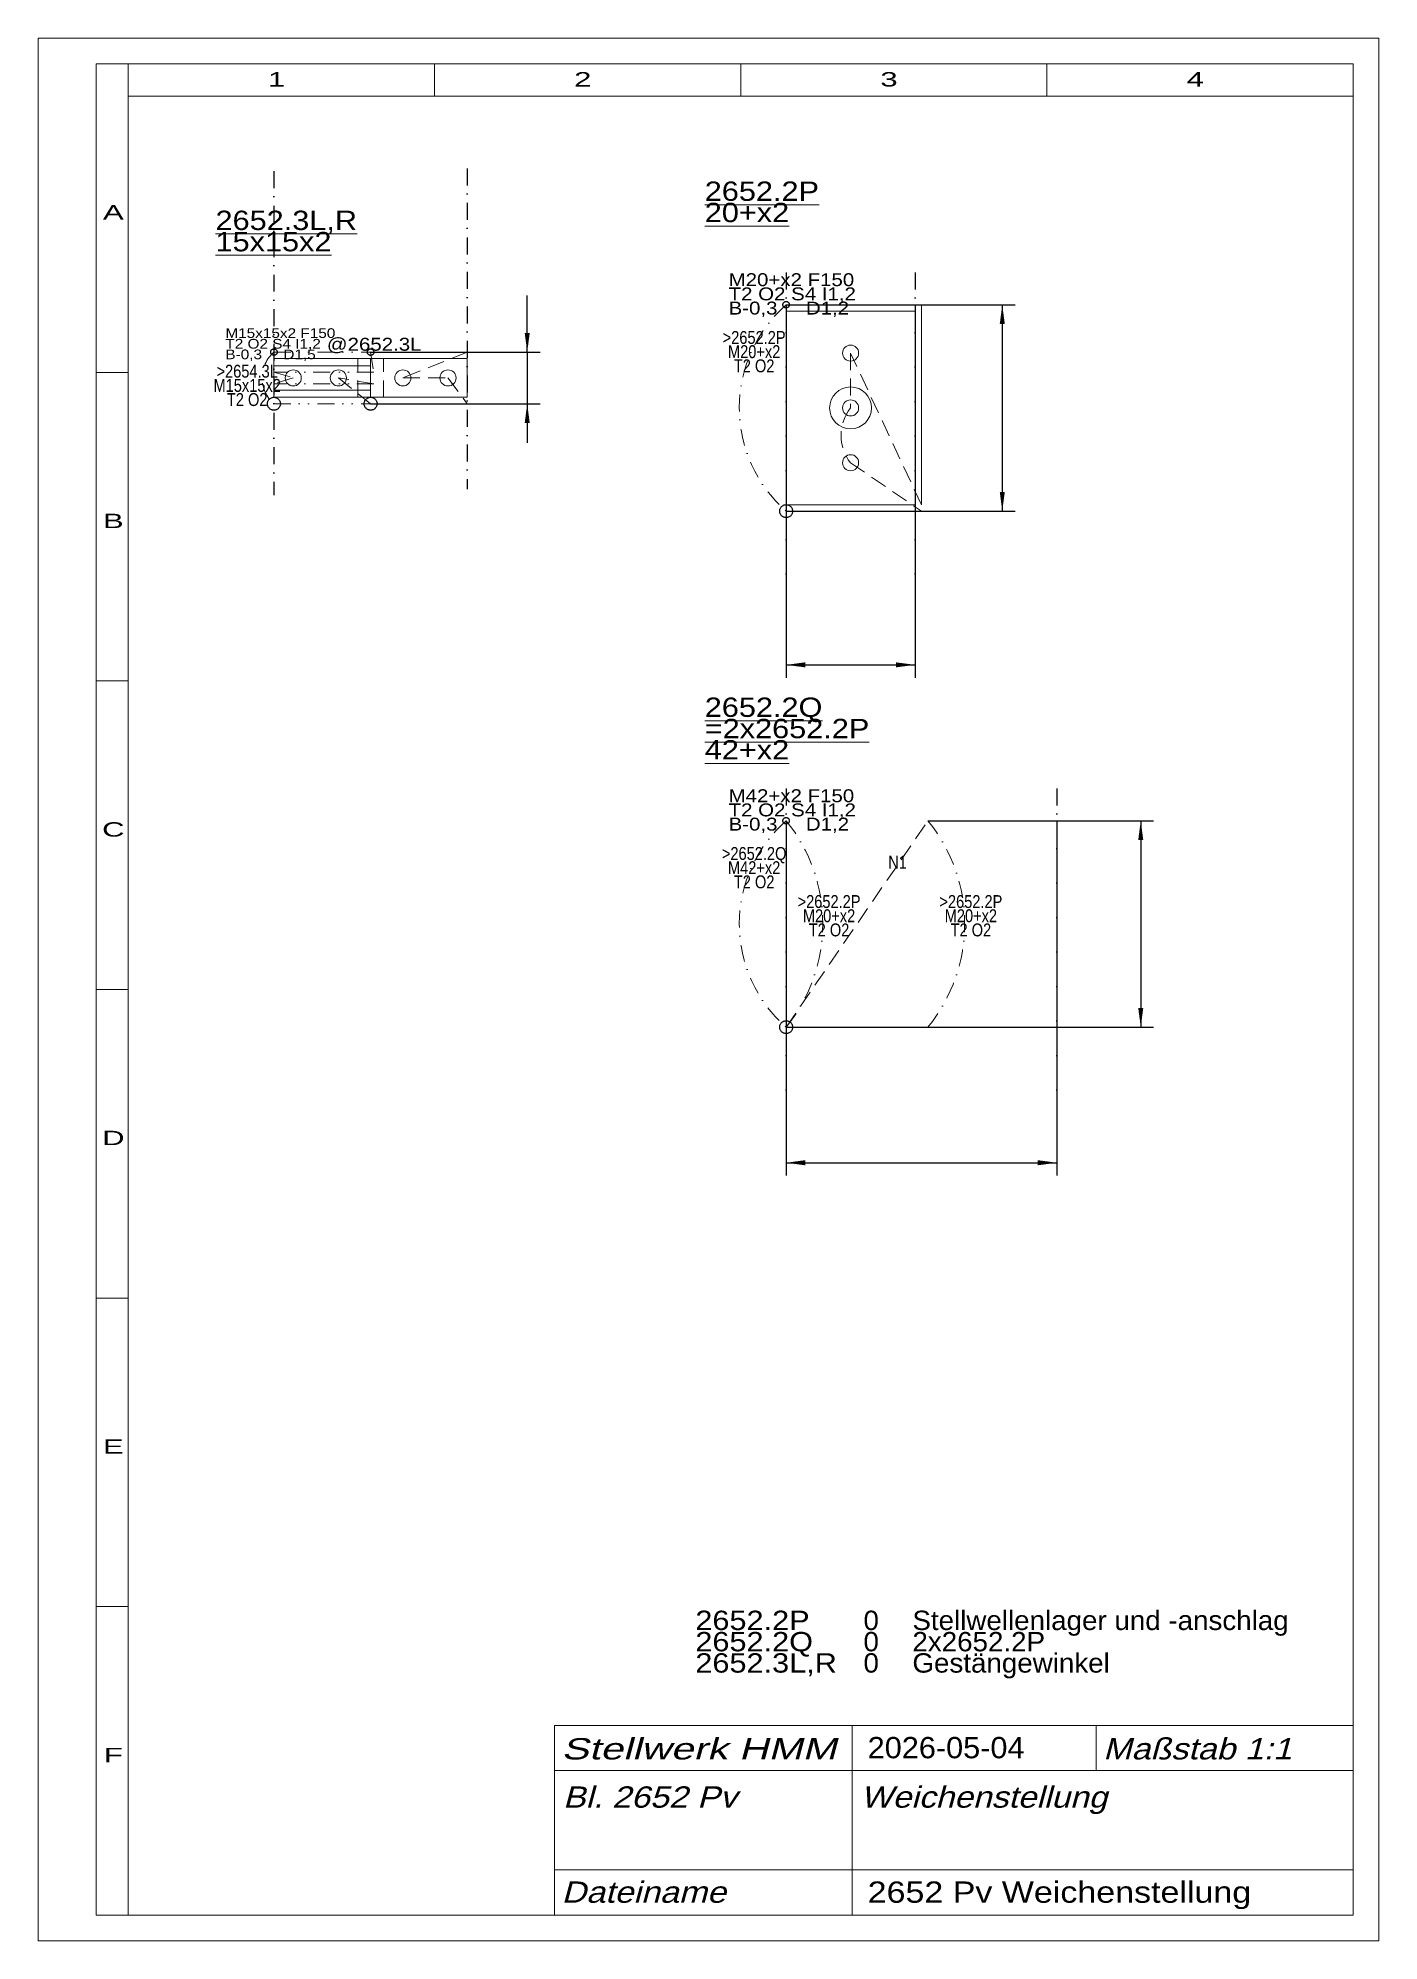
# Model space of a CAD drawing. Extents: x 1 to 209, y 1 to 296.
import ezdxf
from ezdxf.enums import TextEntityAlignment as Align

# ---------------------------------------------------------------- set-up
doc = ezdxf.new("R2010")
doc.units = 0
doc.header["$LTSCALE"] = 5.25
for name, pattern in [('DASHDOT', [1, 0.5, -0.25, 0, -0.25]), ('DASHED', [0.75, 0.5, -0.25]), ('DIVIDE', [1.25, 0.5, -0.25, 0, -0.25, 0, -0.25]), ('PHANTOM', [2.5, 1.25, -0.25, 0.25, -0.25, 0.25, -0.25])]:
    doc.linetypes.add(name, pattern=pattern)
for name, color, linetype, lineweight in [('2652_2 LAGER UND ANSCHLAG', 14, 'CONTINUOUS', 13), ('2652_2P', 30, 'CONTINUOUS', 13), ('2652_2Q', 30, 'CONTINUOUS', 13), ('2652_3L', 30, 'CONTINUOUS', 13), ('2652_3R', 14, 'CONTINUOUS', 13), ('2652___ WEICHENSTELLUNG', 230, 'CONTINUOUS', 13), ('2654_30 GESTÄNGEWINKEL', 7, 'CONTINUOUS', 13), ('BEMAßUNG', 7, 'CONTINUOUS', 25), ('BESCHRIFTUNG', 7, 'CONTINUOUS', 25), ('MITTELLINIEN', 5, 'DASHDOT', 25), ('STANDARD', 7, 'CONTINUOUS', 0)]:
    doc.layers.add(name, color=color, linetype=linetype, lineweight=lineweight)
doc.styles.add('Arial', font='arial.ttf')

# ---------------------------------------------------------------- blocks, each defined once
blk = doc.blocks.new('D639041792')
at = {"layer": 'BEMAßUNG', "color": 172}
for p, q in [((76.88, 247.31), (76.88, 256.08)), ((52.59, 247.31), (78.88, 247.31)), ((76.88, 247.31), (76.88, 239.31)), ((52.59, 239.31), (78.88, 239.31)), ((76.88, 239.31), (76.88, 233.27))]:
    blk.add_line(p, q, dxfattribs=at)
at = {"layer": 'BEMAßUNG'}
for points in [[(76.88, 247.31), (76.49, 250.28), (77.27, 250.28)], [(76.88, 239.31), (77.27, 236.33), (76.49, 236.33)]]:
    blk.add_solid(points, dxfattribs=at)
blk = doc.blocks.new('D684292864')
at = {"layer": 'BEMAßUNG', "color": 172}
for p, q in [((117.04, 254.66), (117.04, 196.83)), ((137.04, 254.66), (137.04, 196.83)), ((117.04, 198.83), (137.04, 198.83))]:
    blk.add_line(p, q, dxfattribs=at)
at = {"layer": 'BEMAßUNG'}
for points in [[(117.04, 198.83), (120.01, 199.22), (120.01, 198.44)], [(137.04, 198.83), (134.06, 198.44), (134.06, 199.22)]]:
    blk.add_solid(points, dxfattribs=at)
blk = doc.blocks.new('D684295424')
at = {"layer": 'BEMAßUNG', "color": 172}
for p, q in [((117.04, 254.66), (152.57, 254.66)), ((150.57, 254.66), (150.57, 222.66)), ((117.04, 222.66), (152.57, 222.66))]:
    blk.add_line(p, q, dxfattribs=at)
at = {"layer": 'BEMAßUNG'}
for points in [[(150.57, 254.66), (150.96, 251.68), (150.18, 251.68)], [(150.57, 222.66), (150.18, 225.63), (150.96, 225.63)]]:
    blk.add_solid(points, dxfattribs=at)
blk = doc.blocks.new('D684288512')
at = {"layer": 'BEMAßUNG', "color": 172}
for p, q in [((139.04, 174.66), (174.05, 174.66)), ((172.05, 174.66), (172.05, 142.66)), ((117.04, 142.66), (174.05, 142.66))]:
    blk.add_line(p, q, dxfattribs=at)
at = {"layer": 'BEMAßUNG'}
for points in [[(172.05, 174.66), (172.44, 171.68), (171.66, 171.68)], [(172.05, 142.66), (171.66, 145.63), (172.44, 145.63)]]:
    blk.add_solid(points, dxfattribs=at)
blk = doc.blocks.new('D684294912')
at = {"layer": 'BEMAßUNG', "color": 172}
for p, q in [((117.04, 174.66), (117.04, 119.64)), ((159.04, 174.66), (159.04, 119.64)), ((117.04, 121.64), (159.04, 121.64))]:
    blk.add_line(p, q, dxfattribs=at)
at = {"layer": 'BEMAßUNG'}
for points in [[(117.04, 121.64), (120.01, 122.04), (120.01, 121.25)], [(159.04, 121.64), (156.06, 121.25), (156.06, 122.04)]]:
    blk.add_solid(points, dxfattribs=at)

msp = doc.modelspace()

# ---------------------------------------------------------------- linework, layer by layer
at = {"layer": '2652_2 LAGER UND ANSCHLAG'}
for p, q in [((117.04, 223.66), (117.04, 253.66)), ((117.04, 253.66), (137.04, 253.66)), ((137.04, 253.66), (137.04, 223.66)), ((137.04, 223.66), (117.04, 223.66))]:
    msp.add_line(p, q, dxfattribs=at)
at = {"layer": '2652_2P', "linetype": 'DIVIDE'}
for p, q in [((117.04, 254.66), (138.04, 254.66)), ((138.04, 222.66), (117.04, 222.66))]:
    msp.add_line(p, q, dxfattribs=at)
at = {"layer": '2652_2P'}
msp.add_line((138.04, 254.66), (138.04, 223.66), dxfattribs=at)
at = {"layer": '2652_2P', "linetype": 'DASHED'}
for p, q in [((138.04, 223.66), (127.04, 247.16)), ((127.04, 247.16), (127.04, 238.66)), ((127.04, 230.16), (138.04, 222.66))]:
    msp.add_line(p, q, dxfattribs=at)
at = {"layer": '2652_2P', "linetype": 'PHANTOM', "lineweight": 25}
for centre, radius in [((117.04, 254.66), 0.5), ((117.04, 222.66), 1)]:
    msp.add_circle(centre, radius, dxfattribs=at)
at = {"layer": '2652_2P'}
for centre, radius in [((127.04, 247.16), 1.25), ((127.04, 238.66), 3.25), ((127.04, 238.66), 1.25), ((127.04, 230.16), 1.25)]:
    msp.add_circle(centre, radius, dxfattribs=at)
at = {"layer": '2652_2P', "linetype": 'DASHED'}
msp.add_arc((132.42, 234.41), 6.86, 141.7163, 218.2837, dxfattribs=at)
at = {"layer": '2652_2Q', "linetype": 'DASHED'}
for p, q in [((117.04, 142.66), (139.04, 174.66)), ((139.04, 142.66), (117.04, 142.66))]:
    msp.add_line(p, q, dxfattribs=at)
at = {"layer": '2652_2Q', "linetype": 'PHANTOM', "lineweight": 25}
for centre, radius in [((117.04, 174.66), 0.5), ((117.04, 142.66), 1)]:
    msp.add_circle(centre, radius, dxfattribs=at)
at = {"layer": '2652_2Q', "linetype": 'DASHDOT'}
for centre in [(97.4, 158.66), (119.4, 158.66)]:
    msp.add_arc(centre, 25.33, 320.8235, 399.1765, dxfattribs=at)
at = {"layer": '2652_3L', "linetype": 'DIVIDE'}
for p, q in [((37.59, 247.31), (52.59, 247.31)), ((53.09, 244.21), (37.59, 244.21)), ((53.09, 242.41), (37.59, 242.41)), ((37.59, 239.31), (52.59, 239.31))]:
    msp.add_line(p, q, dxfattribs=at)
at = {"layer": '2652_3L', "linetype": 'DASHED'}
for p, q in [((52.59, 247.31), (53.09, 244.21)), ((37.59, 244.21), (40.59, 243.31)), ((40.59, 243.31), (37.59, 242.41)), ((53.09, 242.41), (47.59, 243.31)), ((47.59, 243.31), (52.59, 239.31))]:
    msp.add_line(p, q, dxfattribs=at)
at = {"layer": '2652_3L', "linetype": 'PHANTOM', "lineweight": 25}
for centre, radius in [((37.59, 247.31), 0.5), ((37.59, 239.31), 1)]:
    msp.add_circle(centre, radius, dxfattribs=at)
at = {"layer": '2652_3L'}
for centre in [(40.59, 243.31), (47.59, 243.31)]:
    msp.add_circle(centre, 1.25, dxfattribs=at)
at = {"layer": '2652_3R', "linetype": 'DIVIDE'}
for p, q in [((52.59, 247.31), (67.59, 247.31)), ((52.59, 239.31), (67.59, 239.31))]:
    msp.add_line(p, q, dxfattribs=at)
at = {"layer": '2652_3R', "linetype": 'DASHED'}
for p, q in [((67.59, 247.31), (57.59, 243.31)), ((57.59, 243.31), (64.59, 243.31)), ((64.59, 243.31), (67.59, 239.31))]:
    msp.add_line(p, q, dxfattribs=at)
at = {"layer": '2652_3R', "linetype": 'PHANTOM', "lineweight": 25}
for centre, radius in [((52.59, 247.31), 0.5), ((52.59, 239.31), 1)]:
    msp.add_circle(centre, radius, dxfattribs=at)
at = {"layer": '2652_3R'}
for centre in [(57.59, 243.31), (64.59, 243.31)]:
    msp.add_circle(centre, 1.25, dxfattribs=at)
at = {"layer": '2652___ WEICHENSTELLUNG', "linetype": 'DASHDOT'}
for centre, radius in [((131, 238.66), 21.23), ((41.08, 243.31), 5.31), ((131, 158.66), 21.23)]:
    msp.add_arc(centre, radius, 131.0999, 228.9001, dxfattribs=at)
at = {"layer": '2654_30 GESTÄNGEWINKEL'}
for p, q in [((37.59, 246.31), (52.59, 246.31)), ((37.59, 240.31), (37.59, 246.31)), ((37.59, 245.21), (52.59, 245.21)), ((52.59, 240.31), (52.59, 246.32)), ((52.59, 246.31), (67.59, 246.31)), ((52.59, 240.31), (52.59, 246.31)), ((67.59, 240.31), (67.59, 246.31)), ((37.59, 241.41), (52.59, 241.41)), ((37.59, 240.31), (52.59, 240.31)), ((52.59, 240.31), (67.59, 240.31))]:
    msp.add_line(p, q, dxfattribs=at)
at = {"layer": '2654_30 GESTÄNGEWINKEL', "linetype": 'DASHED'}
for p, q in [((50.59, 240.31), (50.59, 246.31)), ((54.59, 240.31), (54.59, 246.32))]:
    msp.add_line(p, q, dxfattribs=at)
at = {"layer": 'MITTELLINIEN'}
for p, q in [((37.59, 275.36), (37.59, 225.13)), ((67.59, 275.79), (67.59, 226.05)), ((117.04, 259.66), (117.04, 207.66)), ((137.04, 259.66), (137.04, 207.66)), ((117.04, 179.66), (117.04, 127.66)), ((159.04, 179.66), (159.04, 127.66))]:
    msp.add_line(p, q, dxfattribs=at)
at = {"layer": 'STANDARD'}
for p, q in [((1, 1), (1, 296)), ((1, 296), (209, 296)), ((209, 296), (209, 1)), ((10, 5), (10, 292)), ((10, 292), (15, 292)), ((15, 292), (205, 292)), ((15, 287), (15, 292)), ((62.5, 292), (62.5, 287)), ((110, 292), (110, 287)), ((157.5, 292), (157.5, 287)), ((205, 292), (205, 287)), ((15, 287), (205, 287)), ((15, 5), (15, 287)), ((205, 287), (205, 5)), ((10, 244.17), (15, 244.17)), ((10, 196.33), (15, 196.33)), ((205, 182.12), (205, 5.12)), ((10, 148.5), (15, 148.5)), ((10, 100.67), (15, 100.67)), ((10, 52.83), (15, 52.83)), ((10, 5), (15, 5)), ((205, 5), (15, 5)), ((209, 1), (1, 1))]:
    msp.add_line(p, q, dxfattribs=at)
at = {"layer": 'STANDARD', "lineweight": 0}
for p, q in [((81.11, 34.4), (205, 34.4)), ((81.11, 34.4), (81.11, 5)), ((127.31, 34.4), (127.31, 5)), ((165.11, 34.4), (165.11, 27.4)), ((81.11, 27.4), (205, 27.4)), ((81.11, 12), (205, 12))]:
    msp.add_line(p, q, dxfattribs=at)

# ---------------------------------------------------------------- block references
at = {"layer": 'BEMAßUNG'}
for name in ['D639041792', 'D684292864', 'D684295424', 'D684288512', 'D684294912']:
    msp.add_blockref(name, (0, 0), dxfattribs=at)

# ---------------------------------------------------------------- texts
at = {"layer": '2652_2P', "insert": (108.12, 259.54), "char_height": 2, "attachment_point": 1, "line_spacing_factor": 0.66, "style": 'Arial'}
msp.add_mtext('\\W1.135108;M20+x2 F150\\PT2 O2 S4 I1,2\\PB-0,3     D1,2', dxfattribs=at)
at = {"layer": '2652_2Q', "style": 'Arial', "width": 0.810867}
msp.add_text('N1', height=2, dxfattribs=at).set_placement((134.32, 168.24), align=Align.MIDDLE_CENTER)
at = {"layer": '2652_2Q', "char_height": 2, "line_spacing_factor": 0.66, "style": 'Arial'}
for s, insert, attachment_point in [('\\W1.135108;M42+x2 F150\\PT2 O2 S4 I1,2\\PB-0,3     D1,2', (108.12, 179.54), 1), ('\\W0.810845;>2652.2P\\PM20+x2\\PT2 O2', (123.7, 159.92), 5), ('\\W0.810845;>2652.2P\\PM20+x2\\PT2 O2', (145.7, 159.92), 5)]:
    msp.add_mtext(s, dxfattribs=dict(at, insert=insert, attachment_point=attachment_point))
at = {"layer": '2652_3L', "insert": (30.06, 251.01), "char_height": 1.5, "attachment_point": 1, "line_spacing_factor": 0.66, "style": 'Arial'}
msp.add_mtext('\\W1.135098;M15x15x2 F150\\PT2 O2 S4 I1,2\\PB-0,3     D1,5', dxfattribs=at)
at = {"layer": '2652_3R', "style": 'Arial', "width": 1.135129}
msp.add_text('@2652.3L', height=2, dxfattribs=at).set_placement((45.8, 249.53), align=Align.TOP_LEFT)
at = {"layer": '2652___ WEICHENSTELLUNG', "line_spacing_factor": 0.66, "style": 'Arial'}
for s, insert, char_height, attachment_point in [('\\W1.135098;\\L2652.2P\\P20+x2', (104.42, 273.76), 3, 1), ('\\W1.135103;\\L2652.3L,R\\P15x15x2', (28.53, 269.24), 3, 1), ('\\W0.810845;>2652.2P\\PM20+x2\\PT2 O2', (112.08, 247.37), 2, 5), ('\\W0.810845;>2654.3L\\PM15x15x2\\PT2 O2', (33.44, 242.14), 2, 5), ('\\W1.135112;\\L2652.2Q\\P=2x2652.2P\\P42+x2', (104.42, 193.76), 3, 1), ('\\W0.810846;>2652.2Q\\PM42+x2\\PT2 O2', (112.08, 167.37), 2, 5), ('\\W1.135098;2652.2P\\P2652.2Q\\P2652.3L,R\\P', (102.96, 52.2), 3, 1), ('\\W1.026814;0\\P0\\P0', (129.04, 52.2), 3, 1), ('\\W1.026829;Stellwellenlager und -anschlag\\P2x2652.2P\\PGestängewinkel\\P', (136.63, 52.2), 3, 1)]:
    msp.add_mtext(s, dxfattribs=dict(at, insert=insert, char_height=char_height, attachment_point=attachment_point))
at = {"layer": 'BESCHRIFTUNG', "style": 'Arial', "oblique": 15}
for s, width, p in [('Stellwerk HMM', 1.375804, (82.2, 32.44)), ('Maßstab 1:1', 1.143719, (166.2, 32.44)), ('Bl. 2652 Pv', 1.143715, (82.42, 24.96)), ('Weichenstellung', 1.130193, (128.62, 24.96)), ('Dateiname', 1.143709, (82.2, 10.22))]:
    msp.add_text(s, height=3.3, dxfattribs=dict(at, width=width)).set_placement(p, align=Align.TOP_LEFT)
at = {"layer": 'BESCHRIFTUNG', "style": 'Arial'}
for s, width, p in [('2026-05-04', 1.031837, (129.69, 32.62)), ('2652 Pv Weichenstellung', 1.143738, (129.69, 10.22))]:
    msp.add_text(s, height=3.3, dxfattribs=dict(at, width=width)).set_placement(p, align=Align.TOP_LEFT)
at = {"layer": 'STANDARD', "style": 'Arial'}
for s, width, p in [('1', 1.547923, (38, 290.72)), ('2', 1.547922, (85.5, 290.72)), ('3', 1.547923, (133, 290.72)), ('4', 1.547923, (180.5, 290.72)), ('A', 1.547987, (12.68, 270.1)), ('B', 1.547987, (12.68, 222.26)), ('C', 1.548103, (12.68, 174.43)), ('D', 1.548104, (12.68, 126.6)), ('E', 1.547987, (12.68, 78.76)), ('F', 1.547769, (12.68, 30.93))]:
    msp.add_text(s, height=2.23, dxfattribs=dict(at, width=width)).set_placement(p, align=Align.TOP_CENTER)

doc.saveas('drawing.dxf')
